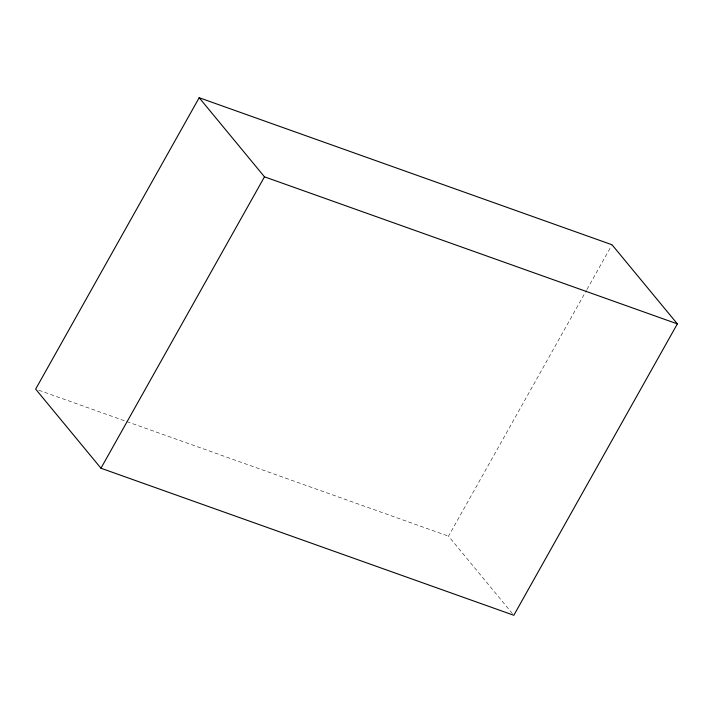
<?xml version="1.0" encoding="UTF-8"?>
<svg xmlns="http://www.w3.org/2000/svg" width="713" height="713" viewBox="0 0 713 713"><rect width="100%" height="100%" fill="white"/><g stroke="black" fill="none" stroke-linecap="round" stroke-linejoin="round"><path stroke-width="0.53" stroke-dasharray="3.56 2.67" d="M512.415 613.581L448.513 536.176L586.416 290.423M586.959 289.451L611.487 245.744M38.796 390.234L448.513 536.176"/><path stroke-width="1.07" d="M199.177 97.717L35.65 389.12L100.961 468.227L513.823 615.283L677.35 323.88L612.039 244.773L199.177 97.717L264.487 176.824L677.35 323.88M100.961 468.227L264.487 176.824"/></g></svg>
